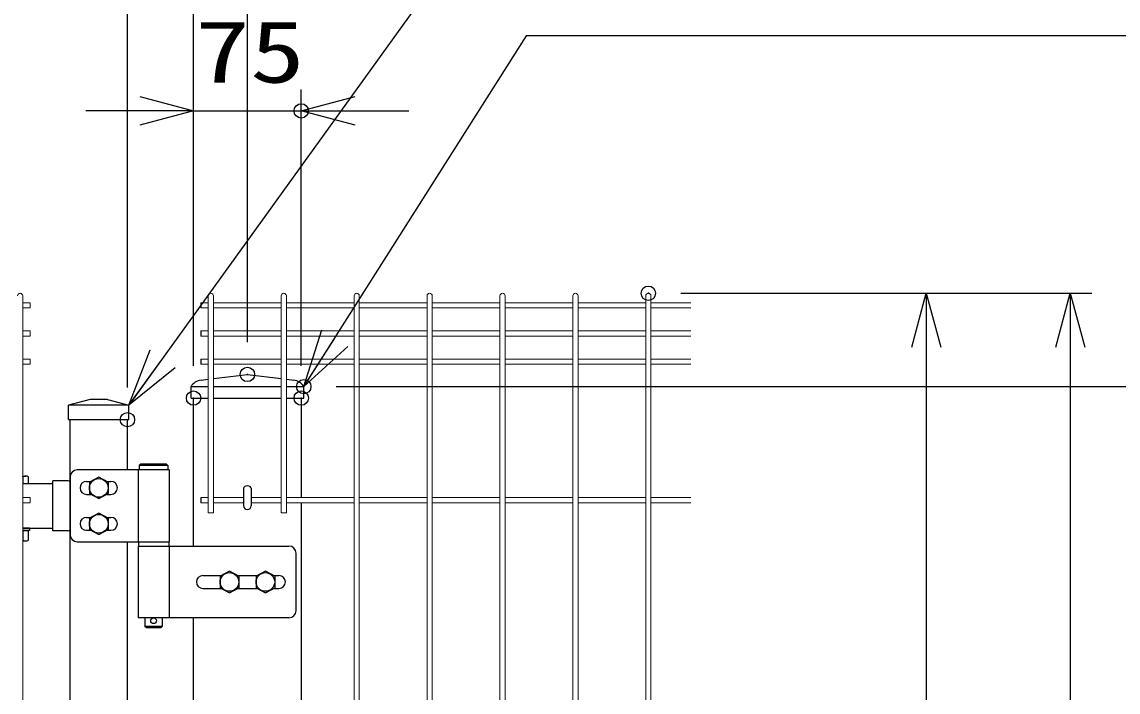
# Model space of a CAD drawing. Units: millimetres, scale not verified. Extents: x -6312 to 6312, y -4455 to 4455.
# Drawn here: x -3821 to -3058, y 985 to 1452 of the extents above; entities that cross this region are included whole.
import ezdxf
from ezdxf.enums import TextEntityAlignment as Align

# ---------------------------------------------------------------- set-up
doc = ezdxf.new("R2010")
doc.units = ezdxf.units.MM
doc.header["$LTSCALE"] = 20
doc.header["$PDMODE"] = 32
doc.header["$PDSIZE"] = 10
for name, color, linetype, lineweight in [('0-2_0', 7, 'Continuous', 25), ('0-5_LAYER04', 7, 'Continuous', 25), ('0-6_実線', 7, 'Continuous', 25), ('0-9_六角ボルト', 2, 'Continuous', 25), ('0-C_丁番', 3, 'Continuous', 25), ('0-D_LAYER12', 3, 'Continuous', 25)]:
    doc.layers.add(name, color=color, linetype=linetype, lineweight=lineweight)
doc.layers.add('0-3_DEFPOINTS', color=7, linetype='Continuous')
doc.styles.add('ＭＳ ゴシック', font='')
doc.styles.get('ＭＳ ゴシック').set_extended_font_data('MS Gothic')

# ---------------------------------------------------------------- blocks, each defined once
blk = doc.blocks.new('_Open30')
at = {"layer": '0-2_0', "color": 2}
blk.add_line((0, 0), (-20, 0), dxfattribs=at)
blk.add_lwpolyline([(-20, 5.36), (0, 0), (-20, -5.36)], dxfattribs=at)

msp = doc.modelspace()

# ---------------------------------------------------------------- linework, layer by layer
at = {"layer": '0-2_0', "color": 1}
for p, q in [((-3663.8, 1228.66), (-3663.8, 1681.35)), ((-3747.31, 1197.15), (-3747.31, 1572.54)), ((-3747.31, 1197.15), (-3747.31, 1572.54)), ((-3701.3, 1212.16), (-3701.3, 1572.54)), ((-3701.3, 1212.16), (-3701.3, 1404.63)), ((-3626.31, 1212.16), (-3626.31, 1404.63)), ((-3362.09, 1262.66), (-3075.81, 1262.66)), ((-3362.09, 1262.66), (-3176.1, 1262.66)), ((-3602.05, 1197.66), (-2961.78, 1197.66))]:
    msp.add_line(p, q, dxfattribs=at)
at = {"layer": '0-2_0', "color": 2}
for p, q in [((-3738.8, 1389.63), (-3776.3, 1389.63)), ((-3701.3, 1389.63), (-3626.31, 1389.63)), ((-3588.81, 1389.63), (-3551.31, 1389.63)), ((-3191.1, 1225.16), (-3191.1, 130.16)), ((-3090.81, 1225.16), (-3090.81, -899.84))]:
    msp.add_line(p, q, dxfattribs=at)
at = {"layer": '0-2_0', "color": 4, "lineweight": 15}
for p, q in [((-3820.25, 1260.86), (-3820.25, 94.46)), ((-3691, 1260.86), (-3691, 1109.86)), ((-3687.4, 1260.86), (-3687.4, 1109.86)), ((-3640.23, 1260.86), (-3640.23, 1109.86)), ((-3636.63, 1260.86), (-3636.63, 1109.86)), ((-3589.47, 1260.86), (-3589.47, 94.46)), ((-3585.87, 1260.86), (-3585.87, 94.46)), ((-3538.7, 1260.86), (-3538.7, 94.46)), ((-3535.1, 1260.86), (-3535.1, 94.46)), ((-3487.93, 1260.86), (-3487.93, 94.46)), ((-3484.33, 1260.86), (-3484.33, 94.46)), ((-3437.16, 1260.86), (-3437.16, 94.46)), ((-3433.56, 1260.86), (-3433.56, 94.46)), ((-3386.39, 1260.86), (-3386.39, 94.46)), ((-3382.79, 1260.86), (-3382.79, 94.46)), ((-3815.05, 1256.03), (-3820.25, 1256.03)), ((-3815.05, 1252.43), (-3820.25, 1252.43)), ((-3815.05, 1256.03), (-3815.05, 1252.43)), ((-3691, 1256.03), (-3696.2, 1256.03)), ((-3691, 1252.43), (-3696.2, 1252.43)), ((-3640.23, 1256.03), (-3687.4, 1256.03)), ((-3640.23, 1252.43), (-3687.4, 1252.43)), ((-3589.47, 1256.03), (-3636.63, 1256.03)), ((-3589.47, 1252.43), (-3636.63, 1252.43)), ((-3538.7, 1256.03), (-3585.87, 1256.03)), ((-3538.7, 1252.43), (-3585.87, 1252.43)), ((-3487.93, 1256.03), (-3535.1, 1256.03)), ((-3487.93, 1252.43), (-3535.1, 1252.43)), ((-3437.16, 1256.03), (-3484.33, 1256.03)), ((-3437.16, 1252.43), (-3484.33, 1252.43)), ((-3386.39, 1256.03), (-3433.56, 1256.03)), ((-3386.39, 1252.43), (-3433.56, 1252.43)), ((-3355.11, 1256.03), (-3382.79, 1256.03)), ((-3355.11, 1252.43), (-3382.79, 1252.43)), ((-3815.05, 1236.46), (-3820.25, 1236.46)), ((-3815.05, 1232.86), (-3820.25, 1232.86)), ((-3815.05, 1236.46), (-3815.05, 1232.86)), ((-3691, 1236.46), (-3696.2, 1236.46)), ((-3691, 1232.86), (-3696.2, 1232.86)), ((-3640.23, 1236.46), (-3687.4, 1236.46)), ((-3640.23, 1232.86), (-3687.4, 1232.86)), ((-3589.47, 1236.46), (-3636.63, 1236.46)), ((-3589.47, 1232.86), (-3636.63, 1232.86)), ((-3538.7, 1236.46), (-3585.87, 1236.46)), ((-3538.7, 1232.86), (-3585.87, 1232.86)), ((-3487.93, 1236.46), (-3535.1, 1236.46)), ((-3487.93, 1232.86), (-3535.1, 1232.86)), ((-3437.16, 1236.46), (-3484.33, 1236.46)), ((-3437.16, 1232.86), (-3484.33, 1232.86)), ((-3386.39, 1236.46), (-3433.56, 1236.46)), ((-3386.39, 1232.86), (-3433.56, 1232.86)), ((-3355.11, 1236.46), (-3382.79, 1236.46)), ((-3355.11, 1232.86), (-3382.79, 1232.86)), ((-3815.05, 1216.89), (-3820.25, 1216.89)), ((-3815.05, 1216.89), (-3815.05, 1213.29)), ((-3691, 1216.89), (-3696.2, 1216.89)), ((-3640.23, 1216.89), (-3687.4, 1216.89)), ((-3589.47, 1216.89), (-3636.63, 1216.89)), ((-3538.7, 1216.89), (-3585.87, 1216.89)), ((-3487.93, 1216.89), (-3535.1, 1216.89)), ((-3437.16, 1216.89), (-3484.33, 1216.89)), ((-3386.39, 1216.89), (-3433.56, 1216.89)), ((-3355.11, 1216.89), (-3382.79, 1216.89)), ((-3815.05, 1213.29), (-3820.25, 1213.29)), ((-3691, 1213.29), (-3696.2, 1213.29)), ((-3640.23, 1213.29), (-3687.4, 1213.29)), ((-3589.47, 1213.29), (-3636.63, 1213.29)), ((-3538.7, 1213.29), (-3585.87, 1213.29)), ((-3487.93, 1213.29), (-3535.1, 1213.29)), ((-3437.16, 1213.29), (-3484.33, 1213.29)), ((-3386.39, 1213.29), (-3433.56, 1213.29)), ((-3355.11, 1213.29), (-3382.79, 1213.29)), ((-3815.05, 1120.46), (-3820.25, 1120.46)), ((-3815.05, 1116.86), (-3820.25, 1116.86)), ((-3815.05, 1120.46), (-3815.05, 1116.86)), ((-3691, 1120.46), (-3696.2, 1120.46)), ((-3691, 1116.86), (-3696.2, 1116.86)), ((-3666.4, 1120.46), (-3687.4, 1120.46)), ((-3666.4, 1116.86), (-3687.4, 1116.86)), ((-3640.23, 1120.46), (-3661.2, 1120.46)), ((-3640.23, 1116.86), (-3661.2, 1116.86)), ((-3589.47, 1120.46), (-3636.63, 1120.46)), ((-3589.47, 1116.86), (-3636.63, 1116.86)), ((-3538.7, 1120.46), (-3585.87, 1120.46)), ((-3538.7, 1116.86), (-3585.87, 1116.86)), ((-3487.93, 1120.46), (-3535.1, 1120.46)), ((-3487.93, 1116.86), (-3535.1, 1116.86)), ((-3437.16, 1120.46), (-3484.33, 1120.46)), ((-3437.16, 1116.86), (-3484.33, 1116.86)), ((-3386.39, 1120.46), (-3433.56, 1120.46)), ((-3386.39, 1116.86), (-3433.56, 1116.86)), ((-3355.11, 1120.46), (-3382.79, 1120.46)), ((-3355.11, 1116.86), (-3382.79, 1116.86)), ((-3687.4, 1109.86), (-3691, 1109.86)), ((-3636.63, 1109.86), (-3640.23, 1109.86))]:
    msp.add_line(p, q, dxfattribs=at)
at = {"layer": '0-2_0', "color": 4}
for p, q in [((-3696.2, 1256.03), (-3696.2, 1252.43)), ((-3696.2, 1236.46), (-3696.2, 1232.86)), ((-3696.2, 1216.89), (-3696.2, 1213.29)), ((-3696.2, 1120.46), (-3696.2, 1116.86))]:
    msp.add_line(p, q, dxfattribs=at)
at = {"layer": '0-2_0'}
for p, q in [((-3696.05, 1202.16), (-3691, 1202.79)), ((-3636.63, 1202.79), (-3631.55, 1202.16)), ((-3703.05, 1197.66), (-3691, 1197.66)), ((-3703.05, 1189.66), (-3703.05, 1197.66)), ((-3687.4, 1197.66), (-3640.23, 1197.66)), ((-3636.63, 1197.66), (-3624.55, 1197.66)), ((-3624.55, 1189.66), (-3624.55, 1197.66)), ((-3703.05, 1189.66), (-3691, 1189.66)), ((-3701.3, 1086.67), (-3701.3, 1189.66)), ((-3687.4, 1189.66), (-3640.23, 1189.66)), ((-3636.63, 1189.66), (-3624.55, 1189.66)), ((-3626.3, 1189.66), (-3626.3, 1120.46)), ((-3787.3, -907.3), (-3787.3, 1174.7)), ((-3747.3, 1139.67), (-3747.3, 1174.7)), ((-3738.1, 1143.67), (-3739.1, 1142.67)), ((-3719.1, 1142.67), (-3739.1, 1142.67)), ((-3739.1, 1142.67), (-3739.1, 1139.67)), ((-3719.1, 1139.67), (-3739.1, 1139.67)), ((-3720.1, 1143.67), (-3738.1, 1143.67)), ((-3820.25, 1135.42), (-3818.05, 1135.42)), ((-3820.25, 1130.2), (-3799.3, 1130.2)), ((-3820.25, 1130.2), (-3816.23, 1130.2)), ((-3819.87, 1130.2), (-3819.87, 1134.88)), ((-3816.23, 1130.2), (-3816.23, 1134.88)), ((-3788.5, 1132.15), (-3799.3, 1132.15)), ((-3787.3, 1098.45), (-3787.3, 1130.95)), ((-3666.4, 1126.94), (-3666.4, 1114.66)), ((-3661.2, 1126.94), (-3661.2, 1114.66)), ((-3626.3, 1116.86), (-3626.3, 966.96)), ((-3820.25, 1099.2), (-3799.3, 1099.2)), ((-3820.25, 1097.6), (-3816.23, 1097.6)), ((-3819.87, 1090.81), (-3819.87, 1097.6)), ((-3816.23, 1090.81), (-3816.23, 1097.6)), ((-3820.25, 1090.27), (-3818.05, 1090.27)), ((-3747.3, -672.3), (-3747.3, 1089.67)), ((-3739.6, 1089.67), (-3718.6, 1089.67)), ((-3739.6, 1089.67), (-3739.6, 1086.67)), ((-3739.6, 1086.67), (-3718.6, 1086.67)), ((-3718.6, 1089.67), (-3718.6, 1086.67)), ((-3735.1, 1036.67), (-3735.1, 1030.67)), ((-3723.1, 1030.67), (-3735.1, 1030.67)), ((-3724.1, 1029.67), (-3723.1, 1030.67)), ((-3723.1, 1036.67), (-3723.1, 1030.67)), ((-3701.3, -725.3), (-3701.3, 1036.67))]:
    msp.add_line(p, q, dxfattribs=at)
for points in [[(-3687.4, 1203.24), (-3663.8, 1206.16), (-3640.23, 1203.24)], [(-3720.1, 1143.67), (-3719.1, 1142.67), (-3719.1, 1139.67)], [(-3788.5, 1097.25), (-3799.3, 1097.25), (-3799.3, 1132.15)], [(-3724.1, 1029.67), (-3734.1, 1029.67), (-3735.1, 1030.67)]]:
    msp.add_lwpolyline(points, dxfattribs=at)
msp.add_circle((-3729.1, 1034.67), 2, dxfattribs=at)
at = {"layer": '0-2_0', "color": 4, "lineweight": 15}
for centre in [(-3822.05, 1260.86), (-3689.2, 1260.86), (-3638.43, 1260.86), (-3587.67, 1260.86), (-3536.9, 1260.86), (-3486.13, 1260.86), (-3435.36, 1260.86), (-3384.59, 1260.86)]:
    msp.add_arc(centre, 1.8, 0, 180, dxfattribs=at)
at = {"layer": '0-2_0'}
for centre, radius, start, end in [((-3695.23, 1193.19), 9.01, 95.23153, 150.23892), ((-3632.38, 1193.19), 9.01, 29.76108, 84.76847), ((-3823.5, 1122.82), 12.6, 73.22135, 75.03048), ((-3818.05, 1132.07), 3.35, 57.13278, 122.86722), ((-3788.5, 1130.95), 1.2, 0, 90), ((-3663.8, 1114.66), 2.6, 180, 0), ((-3788.5, 1098.45), 1.2, 270, 0), ((-3823.5, 1102.87), 12.6, 284.96952, 286.77865), ((-3818.05, 1093.63), 3.35, 237.13278, 302.86722)]:
    msp.add_arc(centre, radius, start, end, dxfattribs=at)
msp.add_ellipse((-3663.8, 1126.94), major_axis=(-2.6, 0), ratio=0.601815, start_param=3.141593, end_param=6.283185, dxfattribs=at)
at = {"layer": '0-3_DEFPOINTS'}
for p in [(-3626.31, 1389.63), (-3384.59, 1262.66), (-3384.59, 1262.66), (-3663.8, 1206.16), (-3624.55, 1197.66), (-3701.3, 1189.66), (-3626.31, 1189.66), (-3747.31, 1174.65), (-3747.31, 1174.65)]:
    msp.add_point(p, dxfattribs=at)
at = {"layer": '0-5_LAYER04'}
for p, q in [((-3788.3, 1174.7), (-3788.3, 1184.7)), ((-3746.3, 1184.7), (-3788.3, 1184.7)), ((-3761.3, 1188.7), (-3746.3, 1184.7)), ((-3746.3, 1174.7), (-3746.3, 1184.7)), ((-3788.3, 1174.7), (-3746.3, 1174.7))]:
    msp.add_line(p, q, dxfattribs=at)
msp.add_lwpolyline([(-3761.3, 1188.7), (-3773.3, 1188.7), (-3788.3, 1184.7)], dxfattribs=at)
at = {"layer": '0-6_実線'}
for p, q in [((-3815.5, 1099.2), (-3820.25, 1099.2)), ((-3815.5, 1099.2), (-3815.5, 1097.6)), ((-3815.5, 1097.6), (-3820.25, 1097.6))]:
    msp.add_line(p, q, dxfattribs=at)
at = {"layer": '0-9_六角ボルト'}
for p, q in [((-3773.8, 1131.17), (-3773.8, 1123.17)), ((-3760.8, 1131.17), (-3760.8, 1123.17)), ((-3773.8, 1106.17), (-3773.8, 1098.17)), ((-3760.8, 1106.17), (-3760.8, 1098.17)), ((-3682.8, 1065.67), (-3682.8, 1057.67)), ((-3669.8, 1065.67), (-3669.8, 1057.67)), ((-3657.8, 1065.67), (-3657.8, 1057.67)), ((-3644.8, 1065.67), (-3644.8, 1057.67))]:
    msp.add_line(p, q, dxfattribs=at)
for points in [[(-3760.8, 1131.17), (-3767.3, 1134.67), (-3773.8, 1131.17)], [(-3773.8, 1123.17), (-3767.3, 1119.67), (-3760.8, 1123.17)], [(-3760.8, 1106.17), (-3767.3, 1109.67), (-3773.8, 1106.17)], [(-3773.8, 1098.17), (-3767.3, 1094.67), (-3760.8, 1098.17)], [(-3669.8, 1065.67), (-3676.3, 1069.17), (-3682.8, 1065.67)], [(-3644.8, 1065.67), (-3651.3, 1069.17), (-3657.8, 1065.67)], [(-3682.8, 1057.67), (-3676.3, 1054.17), (-3669.8, 1057.67)], [(-3657.8, 1057.67), (-3651.3, 1054.17), (-3644.8, 1057.67)]]:
    msp.add_lwpolyline(points, dxfattribs=at)
for centre in [(-3767.3, 1127.17), (-3767.3, 1102.17), (-3676.3, 1061.67), (-3651.3, 1061.67)]:
    msp.add_circle(centre, 6.5, dxfattribs=at)
at = {"layer": '0-C_丁番'}
for p, q in [((-3718.3, 1139.67), (-3782.3, 1139.67)), ((-3739.9, 1139.67), (-3739.9, 1089.67)), ((-3718.3, 1139.67), (-3718.3, 1089.67)), ((-3787.3, 1134.67), (-3787.3, 1094.67)), ((-3775.8, 1131.67), (-3772.88, 1131.67)), ((-3761.73, 1131.67), (-3758.8, 1131.67)), ((-3775.8, 1122.67), (-3772.88, 1122.67)), ((-3761.73, 1122.67), (-3758.8, 1122.67)), ((-3775.8, 1106.67), (-3772.88, 1106.67)), ((-3761.73, 1106.67), (-3758.8, 1106.67)), ((-3775.8, 1097.67), (-3772.88, 1097.67)), ((-3761.73, 1097.67), (-3758.8, 1097.67)), ((-3782.3, 1089.67), (-3718.3, 1089.67)), ((-3739.9, 1086.67), (-3739.9, 1036.67)), ((-3739.9, 1086.67), (-3634.9, 1086.67)), ((-3718.3, 1086.67), (-3718.3, 1036.67)), ((-3629.9, 1041.67), (-3629.9, 1081.67)), ((-3694.8, 1066.17), (-3681.88, 1066.17)), ((-3670.73, 1066.17), (-3656.88, 1066.17)), ((-3645.73, 1066.17), (-3641.8, 1066.17)), ((-3694.8, 1057.17), (-3681.88, 1057.17)), ((-3670.73, 1057.17), (-3656.88, 1057.17)), ((-3645.73, 1057.17), (-3641.8, 1057.17)), ((-3634.9, 1036.67), (-3739.9, 1036.67))]:
    msp.add_line(p, q, dxfattribs=at)
for centre, radius, start, end in [((-3782.3, 1134.67), 5, 90, 180), ((-3775.8, 1127.17), 4.5, 90, 270), ((-3758.8, 1127.17), 4.5, 270, 90), ((-3775.8, 1102.17), 4.5, 90, 270), ((-3758.8, 1102.17), 4.5, 270, 90), ((-3782.3, 1094.67), 5, 180, 270), ((-3634.9, 1081.67), 5, 0, 90), ((-3694.8, 1061.67), 4.5, 90, 180), ((-3694.8, 1061.67), 4.5, 180, 270), ((-3641.8, 1061.67), 4.5, 0, 90), ((-3641.8, 1061.67), 4.5, 270, 0), ((-3634.9, 1041.67), 5, 270, 0)]:
    msp.add_arc(centre, radius, start, end, dxfattribs=at)
at = {"layer": '0-D_LAYER12', "color": 7}
for points in [[(-2909.86, 1576.49), (-3464.2, 1576.49), (-3745.13, 1186.32)], [(-2915.45, 1441.87), (-3469.79, 1441.87), (-3623.47, 1199.35)]]:
    msp.add_lwpolyline(points, dxfattribs=at)

# ---------------------------------------------------------------- block references
at = {"layer": '0-2_0', "xscale": 1.875, "yscale": 1.875}
msp.add_blockref('_Open30', (-3701.3, 1389.63), dxfattribs=at)
for p, rotation in [((-3626.31, 1389.63), 180), ((-3191.1, 1262.66), 90), ((-3090.81, 1262.66), 90)]:
    msp.add_blockref('_Open30', p, dxfattribs=dict(at, rotation=rotation))
at = {"layer": '0-D_LAYER12', "xscale": 2, "yscale": 2}
for p, rotation in [((-3624.55, 1197.66), 237.30137), ((-3746.3, 1184.7), 234.05235)]:
    msp.add_blockref('_Open30', p, dxfattribs=dict(at, rotation=rotation))

# ---------------------------------------------------------------- texts
at = {"layer": '0-2_0', "color": 3, "style": 'ＭＳ ゴシック', "width": 1.3}
msp.add_text('75', height=43.26, dxfattribs=at).set_placement((-3700.23, 1396.31), align=Align.BOTTOM_LEFT)

doc.saveas('drawing.dxf')
